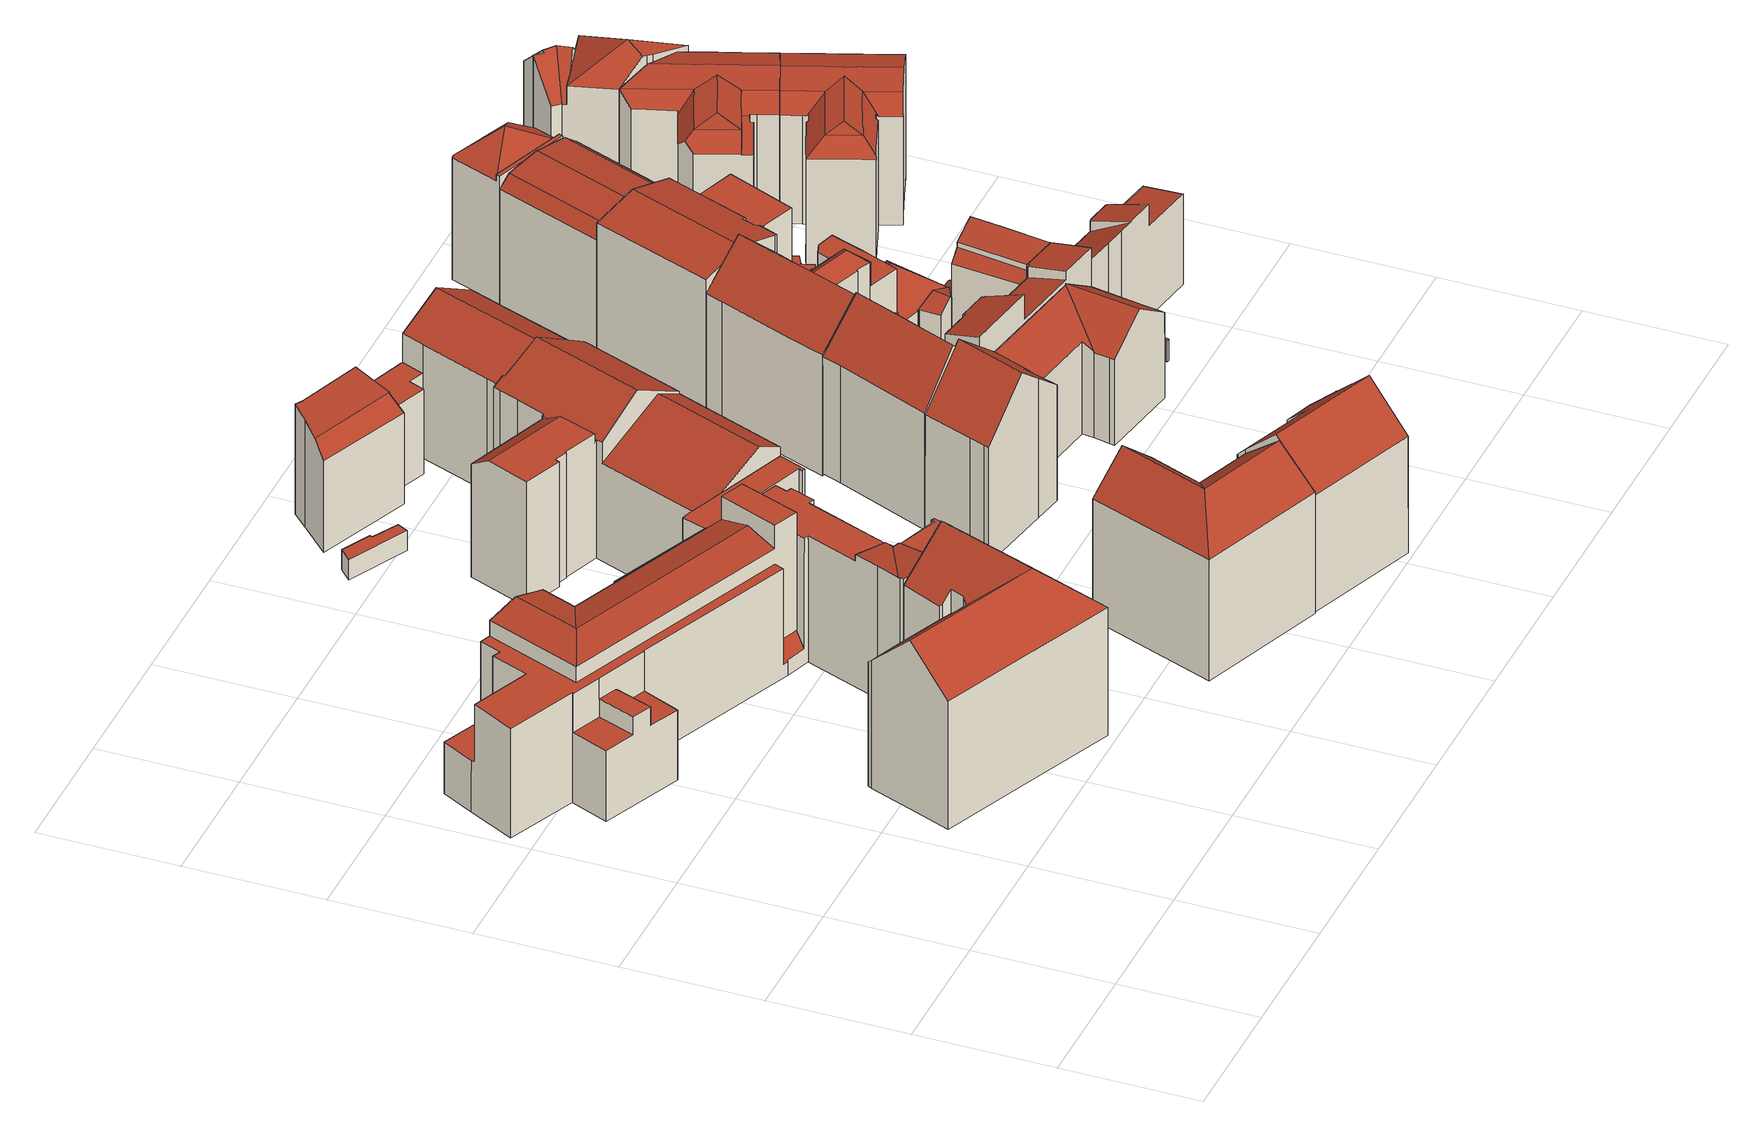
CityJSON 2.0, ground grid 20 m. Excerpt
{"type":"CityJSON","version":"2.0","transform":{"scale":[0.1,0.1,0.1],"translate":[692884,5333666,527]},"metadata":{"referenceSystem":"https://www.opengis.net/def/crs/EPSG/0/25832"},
"CityObjects":{
"building1":{"type":"Building","attributes":{"Gemeindeschluessel":"09162000","HoeheDach":"554.629","HoeheGrund":"528.380","Methode":"2000","NiedrigsteTraufeDesGebaeudes":"547.632","Geometrietyp2DReferenz":"3000","function":"31001_9998","roofType":"3100","measuredHeight":26.25,"storeysAboveGround":5},"geometry":[{"type":"MultiSurface","lod":"2","boundaries":[[[0,1,2,3,4,5]],[[6,7,8,9]],[[10,11,12,13,14,15]],[[16,17,18,19,20,21,22,23]],[[2,24,25,26,27,3]],[[28,29,30,31,11,10,15,32]],[[26,25,33,34]],[[30,35,36,37,38,31]],[[39,40,23,22]],[[9,8,41,42]],[[19,18,37,36]],[[33,25,24,2,1,12,43,16,23,40]],[[34,33,40,39]],[[15,14,44,45,46,32]],[[47,0,5,48,42,41]],[[13,12,1,0,47,41,8,7,49,50,51,44,14]],[[44,51,50,52,45]],[[49,7,6,53,52,50]],[[36,35,30,29,28,32,46,45,52,53,6,9,42,48,5,4,3,27,26,34,39,22,21,20,19]],[[11,31,38,37,18,17,16,43,12]]],"semantics":{"surfaces":[{"type":"WallSurface"},{"type":"RoofSurface"},{"type":"GroundSurface"}],"values":[0,0,1,0,0,0,0,0,0,0,0,1,0,0,0,1,0,0,2,1]}}]},
"building2":{"type":"Building","attributes":{"Gemeindeschluessel":"09162000","HoeheDach":"551.287","HoeheGrund":"528.311","Methode":"2000","NiedrigsteTraufeDesGebaeudes":"530.411","Geometrietyp2DReferenz":"3000","function":"31001_9998","roofType":"3100","measuredHeight":22.98,"storeysAboveGround":6},"geometry":[{"type":"MultiSurface","lod":"2","boundaries":[[[54,55,56,57,58,59,60,61,62,63,64,65,66,67,68,69,70,71,72,73,74,75,76,77,78,79,80,81,82,83,84,85,86,87,88,89,90,91,92,93,94,95,96]],[[97,98,99,100]],[[73,72,101,102,103,104]],[[59,58,105,106,107,108]],[[80,109,110,81]],[[111,112,113,114]],[[115,116,117,118,119,120,121,122,99,98,123]],[[67,66,124,125,126,127]],[[84,83,128,129,130,131]],[[62,132,133,63]],[[134,135,136,137,138,139,140,141,142]],[[78,77,143,144,145,146]],[[90,122,121,91]],[[147,71,70,148,149,150]],[[151,152,153,154,155,156]],[[63,133,157,64]],[[147,150,158,159,160,161,162,163,164,137,165]],[[56,160,159,57]],[[127,126,106,105,166,167,168,169]],[[91,121,120,92]],[[170,165,137,136]],[[171,154,153,172]],[[173,174,175,176]],[[65,177,124,66]],[[178,74,73,104,151,156]],[[114,179,146,145,111]],[[85,180,181,86]],[[95,117,116,96]],[[78,146,179,79]],[[139,182,174,173,140]],[[142,141,183,184]],[[83,82,185,186,128]],[[88,187,188,89]],[[189,153,152,190,191]],[[87,86,181,192,193,194]],[[64,157,177,65]],[[60,195,196,61]],[[176,186,185,183,141]],[[72,71,147,165,170,197]],[[68,169,168,69]],[[145,144,112,111]],[[76,198,143,77]],[[124,177,157,133,132,196,195,108,107,125]],[[139,138,199,182]],[[107,106,126,125]],[[59,108,195,60]],[[114,113,109,80,79,179]],[[94,118,117,95]],[[151,104,103,134,142,184,110,109,113,112,144,143,198,190,152]],[[67,127,169,68]],[[55,161,160,56]],[[61,196,132,62]],[[115,123,200,201,175,174,182,199,164,163]],[[93,119,118,94]],[[197,101,72]],[[155,202,178,156]],[[70,69,168,167,148]],[[130,129,175,201]],[[87,194,187,88]],[[150,149,203,158]],[[82,81,110,184,183,185]],[[193,192,204,98,97]],[[84,131,180,85]],[[57,159,158,203,166,105,58]],[[135,134,103,102]],[[164,199,138,137]],[[175,129,128,186,176]],[[155,154,171,202]],[[75,74,178,202,171,172,205,206]],[[205,189,191,206]],[[76,75,206,191,190,198]],[[101,197,170,136,135,102]],[[98,204,200,123]],[[97,100,188,187,194,193]],[[140,173,176,141]],[[54,162,161,55]],[[92,120,119,93]],[[205,172,153,189]],[[200,204,192,181,180,131,130,201]],[[166,203,149,148,167]],[[90,89,188,100,99,122]],[[54,96,116,115,163,162]]],"semantics":{"surfaces":[{"type":"GroundSurface"},{"type":"WallSurface"},{"type":"RoofSurface"}],"values":[0,1,1,1,1,1,2,1,1,1,1,1,1,1,1,1,2,1,2,1,1,2,2,1,1,2,1,1,1,1,1,1,1,1,1,1,1,2,1,1,1,1,2,2,1,1,1,1,2,1,1,1,1,1,1,2,1,1,1,1,1,1,1,1,1,1,2,1,1,2,1,2,1,2,2,1,1,1,2,2,1,1]}}]},
"building3":{"type":"Building","attributes":{"Gemeindeschluessel":"09162000","HoeheDach":"552.050","HoeheGrund":"528.154","Methode":"2000","NiedrigsteTraufeDesGebaeudes":"546.882","Geometrietyp2DReferenz":"3000","function":"31001_1000","roofType":"3100","measuredHeight":23.9,"storeysAboveGround":5},"geometry":[{"type":"MultiSurface","lod":"2","boundaries":[[[207,208,209,210]],[[211,212,213,214,209,208]],[[211,208,207,215,216]],[[217,213,212,218]],[[215,219,218,216]],[[219,220,221,222]],[[220,210,209,214,221]],[[215,207,210,220,219]],[[219,222,217,218]],[[214,213,217,222,221]],[[218,212,211,216]]],"semantics":{"surfaces":[{"type":"WallSurface"},{"type":"GroundSurface"},{"type":"RoofSurface"}],"values":[0,1,0,0,2,2,0,2,2,0,0]}}]},
"building4":{"type":"Building","attributes":{"Gemeindeschluessel":"09162000","HoeheDach":"531.017","HoeheGrund":"527.929","Methode":"1000","NiedrigsteTraufeDesGebaeudes":"531.017","Geometrietyp2DReferenz":"3000","function":"31001_2000","roofType":"1000","measuredHeight":3.09},"geometry":[{"type":"MultiSurface","lod":"2","boundaries":[[[223,224,225,226]],[[225,224,227,228]],[[229,230,231,232]],[[231,230,223,226]],[[233,228,227,234]],[[229,234,227,224,223,230]],[[232,231,226,225,228,233]],[[229,232,233,234]]],"semantics":{"surfaces":[{"type":"WallSurface"},{"type":"GroundSurface"},{"type":"RoofSurface"}],"values":[0,0,0,0,0,1,2,0]}}]},
"building5":{"type":"Building","attributes":{"Gemeindeschluessel":"09162000","HoeheDach":"551.110","HoeheGrund":"528.048","Methode":"2000","NiedrigsteTraufeDesGebaeudes":"543.232","Geometrietyp2DReferenz":"3000","function":"31001_9998","roofType":"3100","measuredHeight":23.06,"storeysAboveGround":4},"geometry":[{"type":"MultiSurface","lod":"2","boundaries":[[[235,236,237,238]],[[239,240,241,242]],[[243,244,245,246,247,248]],[[249,250,251,252]],[[253,254,255,256,257,258,259]],[[260,261,236,235,262,263]],[[264,265,250,249]],[[250,265,266,267,268,269,270,251]],[[242,241,271,272]],[[273,266,265,264]],[[274,275,240,239]],[[269,276,246,245,270]],[[261,277,278,237,236]],[[279,263,262,259,258,280,271,241,240,275,248,247,276]],[[272,271,280,281]],[[282,256,255,283]],[[278,284,238,237]],[[253,259,262,235,238,284]],[[285,281,280,258,257]],[[279,276,269,268]],[[285,257,256,282]],[[286,267,266,273]],[[243,248,275,274]],[[276,247,246]],[[244,252,251,270,245]],[[277,287,254,253,284,278]],[[283,255,254,287]],[[286,260,263,279,268,267]],[[277,261,260,286,273,264,249,252,244,243,274,239,242,272,281,285,282,283,287]]],"semantics":{"surfaces":[{"type":"RoofSurface"},{"type":"WallSurface"},{"type":"GroundSurface"}],"values":[0,1,1,1,0,1,1,0,1,1,1,0,1,0,1,1,0,1,1,1,1,1,1,1,1,1,1,1,2]}}]},
"building6":{"type":"Building","attributes":{"Gemeindeschluessel":"09162000","HoeheDach":"552.730","HoeheGrund":"528.266","Methode":"2000","NiedrigsteTraufeDesGebaeudes":"542.915","Geometrietyp2DReferenz":"3000","function":"31001_1000","roofType":"3100","measuredHeight":24.46,"storeysAboveGround":5},"geometry":[{"type":"MultiSurface","lod":"2","boundaries":[[[288,289,290,291,292,293,294,295,296]],[[297,298,299,292,291]],[[300,293,292,299]],[[301,302,294,293,300]],[[288,303,304,289]],[[295,305,306,296]],[[307,290,289,304]],[[305,302,301,298,297,307,304,303,306]],[[305,295,294,302]],[[297,291,290,307]],[[301,300,299,298]],[[303,288,296,306]]],"semantics":{"surfaces":[{"type":"RoofSurface"},{"type":"WallSurface"},{"type":"GroundSurface"}],"values":[0,1,0,1,1,1,1,2,1,1,1,1]}}]},
"building7":{"type":"Building","attributes":{"Gemeindeschluessel":"09162000","HoeheDach":"545.035","HoeheGrund":"527.880","Methode":"2000","NiedrigsteTraufeDesGebaeudes":"541.150","Geometrietyp2DReferenz":"3000","function":"31001_9998","roofType":"2100","measuredHeight":17.16,"storeysAboveGround":4},"geometry":[{"type":"MultiSurface","lod":"2","boundaries":[[[308,309,310,311,312,313,314]],[[315,316,317,318]],[[319,320,321,322,315,318,323,324,325,326,327]],[[328,322,321,329]],[[326,310,309,327]],[[318,317,330,323]],[[314,331,332,320,319,308]],[[332,331,333,330,317,316,334]],[[324,312,311,325]],[[325,311,310,326]],[[329,321,320,332]],[[313,333,331,314]],[[308,319,327,309]],[[315,322,328,334,316]],[[328,329,332,334]],[[324,323,330,333,313,312]]],"semantics":{"surfaces":[{"type":"RoofSurface"},{"type":"WallSurface"},{"type":"GroundSurface"}],"values":[0,1,2,1,1,1,1,0,1,1,1,1,1,1,0,1]}}]},
"building8":{"type":"Building","attributes":{"Gemeindeschluessel":"09162000","HoeheDach":"552.790","HoeheGrund":"528.194","Methode":"2000","NiedrigsteTraufeDesGebaeudes":"546.317","Geometrietyp2DReferenz":"3000","function":"31001_1000","roofType":"3100","measuredHeight":24.6,"storeysAboveGround":5},"geometry":[{"type":"MultiSurface","lod":"2","boundaries":[[[335,336,337,338,339]],[[339,338,340,341]],[[342,343,344,345]],[[341,340,346,347]],[[348,349,336,335]],[[347,342,345,348,335,339,341]],[[345,344,349,348]],[[337,350,346,340,338]],[[347,346,350,343,342]],[[336,349,344,343,350,337]]],"semantics":{"surfaces":[{"type":"WallSurface"},{"type":"GroundSurface"},{"type":"RoofSurface"}],"values":[0,0,0,0,0,1,0,2,0,2]}}]},
"building9":{"type":"Building","attributes":{"Gemeindeschluessel":"09162000","HoeheDach":"549.380","HoeheGrund":"527.975","Methode":"2000","NiedrigsteTraufeDesGebaeudes":"545.544","Geometrietyp2DReferenz":"3000","function":"31001_9998","roofType":"3100","measuredHeight":21.41,"storeysAboveGround":5},"geometry":[{"type":"MultiSurface","lod":"2","boundaries":[[[351,352,353,354]],[[272,355,356,357]],[[281,358,355,272]],[[359,360,352,351]],[[361,353,352,360,362,363]],[[364,365,366,367]],[[354,353,361,285]],[[367,366,362,368]],[[367,368,359,351,354,285,281,272,357,369,364]],[[368,362,360,359]],[[363,362,366,365,370,356,355,358]],[[357,356,370,369]],[[369,370,365,364]],[[285,361,363,358,281]]],"semantics":{"surfaces":[{"type":"WallSurface"},{"type":"RoofSurface"},{"type":"GroundSurface"}],"values":[0,0,0,0,1,0,0,0,2,0,1,0,0,0]}}]},
"building10":{"type":"Building","attributes":{"Gemeindeschluessel":"09162000","HoeheDach":"553.010","HoeheGrund":"528.220","Methode":"2000","NiedrigsteTraufeDesGebaeudes":"541.517","Geometrietyp2DReferenz":"3000","function":"31001_9998","roofType":"3100","measuredHeight":24.79,"storeysAboveGround":5},"geometry":[{"type":"MultiSurface","lod":"2","boundaries":[[[371,372,373,374,375]],[[376,377,378,379,380,381]],[[382,383,384,385]],[[371,375,386,387]],[[378,388,389,379]],[[373,390,391,392,393,394,395,396,397,374]],[[398,383,382,399,400]],[[401,395,394,402]],[[388,403,404,399,382,385,405,406,407,408,372,371,387,409,339,335,410,389]],[[405,393,392,406]],[[404,411,400,399]],[[406,392,391,407]],[[409,412,413,339]],[[407,391,390,408]],[[388,378,377,403]],[[335,339,413,397,396]],[[408,390,373,372]],[[414,381,380,410,335,396,395,401]],[[404,403,377,376,411]],[[410,380,379,389]],[[402,384,383,398,414,401]],[[402,394,393,405,385,384]],[[387,386,412,409]],[[374,397,413,412,386,375]],[[376,381,414,398,400,411]]],"semantics":{"surfaces":[{"type":"WallSurface"},{"type":"RoofSurface"},{"type":"GroundSurface"}],"values":[0,1,0,0,0,1,0,0,2,0,0,0,0,0,0,0,0,0,0,0,1,0,0,1,1]}}]},
"building11":{"type":"Building","attributes":{"Gemeindeschluessel":"09162000","HoeheDach":"531.117","HoeheGrund":"528.231","Methode":"2000","NiedrigsteTraufeDesGebaeudes":"530.836","Geometrietyp2DReferenz":"3000","function":"31001_2463","roofType":"1000","measuredHeight":2.89},"geometry":[{"type":"MultiSurface","lod":"2","boundaries":[[[415,416,417,418]],[[419,420,416,415]],[[421,422,417,416,420]],[[423,422,421,424]],[[419,415,418,423,424]],[[424,421,420,419]],[[418,417,422,423]]],"semantics":{"surfaces":[{"type":"WallSurface"},{"type":"RoofSurface"},{"type":"GroundSurface"}],"values":[0,0,1,0,2,0,0]}}]},
"building12":{"type":"Building","attributes":{"Gemeindeschluessel":"09162000","HoeheDach":"552.601","HoeheGrund":"527.770","Methode":"2000","NiedrigsteTraufeDesGebaeudes":"539.740","Geometrietyp2DReferenz":"3000","function":"31001_1000","roofType":"3100","measuredHeight":24.83,"storeysAboveGround":5},"geometry":[{"type":"MultiSurface","lod":"2","boundaries":[[[425,426,427,428,429,430,431]],[[432,433,434,435,436,437,438,439,440,441,442,443,444,445,446,447,448,449,450,451,452,453,454,455,456,457,458,459,460,461,462]],[[460,463,464,461]],[[465,466,467,468,469,470]],[[471,472,473]],[[474,475,463,460,459,458]],[[472,471,476,443,442,441,477]],[[445,444,478,479,480,446]],[[433,432,462,481,482,483]],[[473,472,477,484,485,486,487]],[[479,488,489,490,491,492,493,494,495,480]],[[496,426,425,431,497,498]],[[443,476,478,444]],[[498,497,431,430,484,440,439,438,437]],[[436,496,498,437]],[[486,485,466,465,470,487]],[[452,499,500,453]],[[480,495,494,493,449,448,447,446]],[[467,428,427,501,483,482,481,464,463,475,474,502,503,504,468]],[[502,474,458,457,456,503]],[[449,493,492,450]],[[467,466,429,428]],[[503,456,455,454,505,506,504]],[[433,483,501,434]],[[491,499,452,451,450,492]],[[469,468,504,506]],[[440,484,477,441]],[[461,464,481,462]],[[426,496,436,435,434,501,427]],[[478,476,471,473,487,470,469,506,505,500,499,491,490,489,488,479]],[[484,429,466,485]],[[429,484,430]],[[453,500,505,454]]],"semantics":{"surfaces":[{"type":"WallSurface"},{"type":"GroundSurface"},{"type":"RoofSurface"}],"values":[0,1,0,0,0,0,0,0,0,2,2,2,0,0,0,2,0,0,2,0,0,0,0,0,0,0,0,0,0,2,2,2,0]}}]},
"building13":{"type":"Building","attributes":{"Gemeindeschluessel":"09162000","HoeheDach":"550.240","HoeheGrund":"528.181","Methode":"2000","NiedrigsteTraufeDesGebaeudes":"542.665","Geometrietyp2DReferenz":"3000","function":"31001_1000","roofType":"2100","measuredHeight":22.06,"storeysAboveGround":6},"geometry":[{"type":"MultiSurface","lod":"2","boundaries":[[[507,508,509,510]],[[511,509,508,512,513,514,515,516]],[[335,517,518,348]],[[519,520,521,522,523,524]],[[410,525,526,527,528,529,517,335]],[[527,514,513,528]],[[530,531,520,519,532]],[[518,533,534,348]],[[535,521,520,531]],[[536,522,521,535]],[[537,538,525,410]],[[539,511,516,540,541,542]],[[540,532,519,524,543,541]],[[543,524,523,544]],[[533,545,546,534]],[[507,545,533,518,517,529,512,508]],[[546,545,507,510]],[[543,544,542,541]],[[530,532,538,537]],[[536,539,542,544,523,522]],[[527,526,515,514]],[[513,512,529,528]],[[530,537,410,335,348,534,546,510,509,511,539,536,535,531]],[[540,516,515,526,525,538,532]]],"semantics":{"surfaces":[{"type":"WallSurface"},{"type":"RoofSurface"},{"type":"GroundSurface"}],"values":[0,0,0,1,0,1,0,0,0,0,0,0,0,0,0,1,0,1,0,0,0,0,2,1]}}]},
"building14":{"type":"Building","attributes":{"Gemeindeschluessel":"09162000","HoeheDach":"550.470","HoeheGrund":"527.770","Methode":"2000","NiedrigsteTraufeDesGebaeudes":"546.760","Geometrietyp2DReferenz":"3000","function":"31001_1000","roofType":"3100","measuredHeight":22.7,"storeysAboveGround":5},"geometry":[{"type":"MultiSurface","lod":"2","boundaries":[[[547,548,549,550]],[[551,547,550,552,553,554,555,556,452,557,450,558,559,560,561,562,563,564,565]],[[566,567,568,569,561,560,559,558,570]],[[557,452,571,572,573,450]],[[555,574,575,556]],[[549,548,576,577,578,579,580,569,568,581,582]],[[450,573,570,558]],[[551,576,548,547]],[[552,550,549,582,583,584,553]],[[571,575,574,585,584,583,586,567,566,572]],[[582,581,568,567,586,583]],[[553,584,585,554]],[[564,578,577,565]],[[561,569,580,562]],[[565,577,576,551]],[[579,578,564,563,562,580]],[[556,575,571,452]],[[572,566,570,573]],[[554,585,574,555]]],"semantics":{"surfaces":[{"type":"WallSurface"},{"type":"GroundSurface"},{"type":"RoofSurface"}],"values":[0,1,0,0,0,2,0,0,0,2,0,0,0,0,0,0,0,2,0]}}]},
"building15":{"type":"Building","attributes":{"Gemeindeschluessel":"09162000","HoeheDach":"541.030","HoeheGrund":"528.050","Methode":"2000","NiedrigsteTraufeDesGebaeudes":"529.150","Geometrietyp2DReferenz":"3000","function":"31001_1000","roofType":"3200","measuredHeight":12.98,"storeysAboveGround":2},"geometry":[{"type":"MultiSurface","lod":"2","boundaries":[[[587,588,589,590,591,592,593]],[[594,595,596,597,598,599]],[[595,600,589,588,587,596]],[[601,602,603,604,605]],[[606,607,608,609,610,611,612,600,613]],[[601,614,615,616,617,618,619,620,621,622,623,624,625,626,627,628,629,630,602]],[[589,600,612]],[[631,587,593,632]],[[633,611,610,615,614,601,605]],[[624,598,597,634,635,625]],[[636,632,593,592,628,627,626]],[[629,591,637,630]],[[625,635,636,626]],[[592,591,629,628]],[[635,634,631,632,636]],[[611,633,612]],[[619,618,617,638,608,607,606,620]],[[622,621,620,606,613,594,599,623]],[[589,612,633,605,604,590]],[[638,609,608]],[[590,604,603,637,591]],[[623,599,598,624]],[[634,597,596,587,631]],[[630,637,603,602]],[[613,600,595,594]],[[617,616,615,610,609,638]]],"semantics":{"surfaces":[{"type":"RoofSurface"},{"type":"WallSurface"},{"type":"GroundSurface"}],"values":[0,0,1,1,0,2,1,1,1,1,1,1,1,1,0,1,1,1,0,0,0,1,1,1,0,1]}}]},
"building16":{"type":"Building","attributes":{"Gemeindeschluessel":"09162000","HoeheDach":"531.524","HoeheGrund":"528.064","Methode":"1000","NiedrigsteTraufeDesGebaeudes":"530.825","Geometrietyp2DReferenz":"3000","function":"31001_2000","roofType":"2100","measuredHeight":3.46,"storeysAboveGround":1},"geometry":[{"type":"MultiSurface","lod":"2","boundaries":[[[639,640,641,642,643,644,645]],[[639,645,646,647]],[[647,648,640,639]],[[646,645,644,649]],[[650,642,641,651]],[[648,647,646,649,652,650,651]],[[652,649,644,643]],[[648,651,641,640]],[[652,643,642,650]]],"semantics":{"surfaces":[{"type":"RoofSurface"},{"type":"WallSurface"},{"type":"GroundSurface"}],"values":[0,1,1,1,1,2,1,1,1]}}]},
"building17":{"type":"Building","attributes":{"Gemeindeschluessel":"09162000","HoeheDach":"548.340","HoeheGrund":"527.990","Methode":"2000","NiedrigsteTraufeDesGebaeudes":"546.054","Geometrietyp2DReferenz":"3000","function":"31001_9998","roofType":"3100","measuredHeight":20.35,"storeysAboveGround":5},"geometry":[{"type":"MultiSurface","lod":"2","boundaries":[[[653,654,655,656,657,658]],[[659,660,661,662]],[[657,656,663,664,665,666]],[[662,661,667,668]],[[669,668,667,670]],[[671,672,673,674,675,676,669,670,677,678,679,665,664,663]],[[672,671,663,656,655,654]],[[676,675,674,673,653,658,659,662,668,669]],[[661,660,680,666,665,679,678,677,670,667]],[[658,657,666,680,660,659]],[[672,654,653,673]]],"semantics":{"surfaces":[{"type":"RoofSurface"},{"type":"WallSurface"},{"type":"GroundSurface"}],"values":[0,0,1,0,1,2,1,1,1,0,1]}}]},
"building18":{"type":"Building","attributes":{"Gemeindeschluessel":"09162000","HoeheDach":"532.353","HoeheGrund":"528.192","Methode":"1000","NiedrigsteTraufeDesGebaeudes":"532.353","Geometrietyp2DReferenz":"3000","function":"31001_2000","roofType":"1000","measuredHeight":4.16},"geometry":[{"type":"MultiSurface","lod":"2","boundaries":[[[681,682,683,684,685,686]],[[687,688,689,690,530,531]],[[531,684,683,687]],[[689,681,686,690]],[[530,690,686,685]],[[688,682,681,689]],[[687,683,682,688]],[[530,685,684,531]]],"semantics":{"surfaces":[{"type":"RoofSurface"},{"type":"GroundSurface"},{"type":"WallSurface"}],"values":[0,1,2,2,2,2,2,2]}}]},
"building19":{"type":"Building","attributes":{"Gemeindeschluessel":"09162000","HoeheDach":"545.681","HoeheGrund":"528.181","Methode":"2000","NiedrigsteTraufeDesGebaeudes":"532.987","Geometrietyp2DReferenz":"3000","function":"31001_9998","roofType":"2100","measuredHeight":17.5,"storeysAboveGround":4},"geometry":[{"type":"MultiSurface","lod":"2","boundaries":[[[691,692,693,694,695,696]],[[695,694,697,698]],[[537,699,700,530]],[[701,702,703,704]],[[689,690,705,702,701,706]],[[707,708,699,537]],[[692,688,709,704,703,693]],[[710,711,708,707]],[[704,709,706,701]],[[690,530,700,712,713,705]],[[689,706,709,688]],[[708,711,714,712,700,699]],[[697,694,693,703,702,705,713,715]],[[714,715,713,712]],[[710,716,717,698,697,715,714,711]],[[710,707,537,530,690,689,688,692,691,716]],[[691,696,717,716]],[[717,696,695,698]]],"semantics":{"surfaces":[{"type":"WallSurface"},{"type":"RoofSurface"},{"type":"GroundSurface"}],"values":[0,0,0,0,0,0,0,0,1,0,0,1,1,0,0,2,0,1]}}]},
"building20":{"type":"Building","attributes":{"Gemeindeschluessel":"09162000","HoeheDach":"550.490","HoeheGrund":"528.120","Methode":"2000","NiedrigsteTraufeDesGebaeudes":"546.990","Geometrietyp2DReferenz":"3000","function":"31001_9998","roofType":"3500","measuredHeight":22.37,"storeysAboveGround":6},"geometry":[{"type":"MultiSurface","lod":"2","boundaries":[[[718,719,720,721,722,723,724]],[[725,726,724,723,722,727,728,729,730,731]],[[732,733,734,735,736]],[[733,737,731,730,729,734]],[[738,732,720]],[[739,740,719,718]],[[736,735,728,727,722,721]],[[726,739,718,724]],[[738,737,733,732]],[[720,719,740,738]],[[726,725,731,737,738,740,739]],[[728,735,734,729]],[[732,736,721,720]]],"semantics":{"surfaces":[{"type":"WallSurface"},{"type":"GroundSurface"},{"type":"RoofSurface"}],"values":[0,1,2,0,2,2,0,0,2,0,0,0,2]}}]},
"building21":{"type":"Building","attributes":{"Gemeindeschluessel":"09162000","HoeheDach":"530.591","HoeheGrund":"528.050","Methode":"1000","NiedrigsteTraufeDesGebaeudes":"530.591","Geometrietyp2DReferenz":"3000","function":"31001_2000","roofType":"1000","measuredHeight":2.54},"geometry":[{"type":"MultiSurface","lod":"2","boundaries":[[[741,742,743,744,745,746]],[[746,745,747,748]],[[747,749,750,751,752,748]],[[753,754,755,756,757,758]],[[757,759,760,761,762,758]],[[755,754,743,742]],[[759,757,756,755,742,741,746,748,752,751,760]],[[751,750,761,760]],[[744,743,754,753,758,762,761,750,749,747,745]]],"semantics":{"surfaces":[{"type":"WallSurface"},{"type":"GroundSurface"},{"type":"RoofSurface"}],"values":[0,0,0,0,0,0,1,0,2]}}]},
"building22":{"type":"Building","attributes":{"Gemeindeschluessel":"09162000","HoeheDach":"530.450","HoeheGrund":"528.110","Methode":"2000","NiedrigsteTraufeDesGebaeudes":"530.450","Geometrietyp2DReferenz":"3000","function":"31001_2000","roofType":"1000","measuredHeight":2.34},"geometry":[{"type":"MultiSurface","lod":"2","boundaries":[[[763,764,765,766]],[[765,767,768,766]],[[764,769,767,765]],[[763,770,769,764]],[[768,767,769,770]],[[766,768,770,763]]],"semantics":{"surfaces":[{"type":"GroundSurface"},{"type":"WallSurface"},{"type":"RoofSurface"}],"values":[0,1,1,1,2,1]}}]},
"building23":{"type":"Building","attributes":{"Gemeindeschluessel":"09162000","HoeheDach":"548.200","HoeheGrund":"528.090","Methode":"2000","NiedrigsteTraufeDesGebaeudes":"544.930","Geometrietyp2DReferenz":"3000","function":"31001_1000","roofType":"3100","measuredHeight":20.11,"storeysAboveGround":5},"geometry":[{"type":"MultiSurface","lod":"2","boundaries":[[[771,772,773,774,775,776]],[[777,778,779,780,781,782,783,784,785,786,787,788,789,790,791,792,793,794,795,796,797,798,799,800,801,775,774,773,802,803,804,805]],[[806,807,808,809,810,811,812,813,814,772,771]],[[815,816,776,775,801,800,799,817]],[[788,787,786,818,819,820,821,822,789]],[[823,824,825,826,827,828,829]],[[781,825,824,782]],[[822,830,831,791,790,789]],[[832,833,834,835,836,837,831,830]],[[797,796,795,838,839,840,841,798]],[[780,826,825,781]],[[785,842,818,786]],[[818,842,843,823,829,844,819]],[[845,828,846,847,848,849]],[[798,841,817,799]],[[803,850,851,804]],[[848,847,846,834,833,832]],[[780,779,778,777,805,852,810,809,827,826]],[[831,837,836,835,838,795,794,793,792,791]],[[849,848,832]],[[814,850,803,802,773,772]],[[840,839,838,835,834,853,854,815,817,841]],[[821,820,849,832,830,822]],[[804,851,852,805]],[[854,853,834,846,828,827,809,808,807,806,771,776,816,815]],[[784,783,782,824,823,843]],[[813,812,811,810,852,851,850,814]],[[819,844,829,828,845,849,820]],[[784,843,842,785]]],"semantics":{"surfaces":[{"type":"WallSurface"},{"type":"GroundSurface"},{"type":"RoofSurface"}],"values":[0,1,2,0,0,2,0,0,2,0,0,0,2,2,0,0,2,0,0,2,0,2,2,0,2,0,2,0,0]}}]},
"building24":{"type":"Building","attributes":{"Gemeindeschluessel":"09162000","HoeheDach":"548.070","HoeheGrund":"528.100","Methode":"2000","NiedrigsteTraufeDesGebaeudes":"544.893","Geometrietyp2DReferenz":"3000","function":"31001_1000","roofType":"3100","measuredHeight":19.97,"storeysAboveGround":5},"geometry":[{"type":"MultiSurface","lod":"2","boundaries":[[[855,856,857,858,859,860]],[[860,859,861]],[[862,863,864,865,860,861,866]],[[867,868,869,870,871,872,856,855,860,865]],[[873,874,875,876,877,878,879,810]],[[880,881,882,856,872]],[[883,884,885,886,876,875,874,873,810,887]],[[888,889,890,891,892,893,894,895]],[[826,827,887,810,879,805,777,778,779,780]],[[896,869,868,897]],[[898,891,890,899]],[[900,901,902,897,868,867,865,864]],[[894,893,892,903,904,827,826]],[[866,905,906,907,908,909]],[[873,874,875,876,875,874,873,810]],[[904,903,857,856,882,881,886,885,884,883,887,827]],[[910,911,900,864,863,862,866,909]],[[859,858,857,903,912,861]],[[913,914,915,916,917,877,876,886,881,880]],[[896,918,919,871,870,869]],[[907,906,898,899]],[[920,878,877,917]],[[805,879,878,920]],[[916,915,914,913,921,919,918,896,897,902,901,900,911,910,909,908,907,899,890,889,888,895,780,779,778,777,805,920,917]],[[861,912,903,892,891,898,906,905,866]],[[895,894,826,780]],[[921,913,880,872,871,919]]],"semantics":{"surfaces":[{"type":"RoofSurface"},{"type":"WallSurface"},{"type":"GroundSurface"}],"values":[0,0,0,0,0,0,0,1,1,1,1,1,0,1,1,0,1,0,1,1,1,1,1,2,0,1,1]}}]},
"building25":{"type":"Building","attributes":{"Gemeindeschluessel":"09162000","HoeheDach":"551.150","HoeheGrund":"528.120","Methode":"2000","NiedrigsteTraufeDesGebaeudes":"544.045","Geometrietyp2DReferenz":"3000","function":"31001_9998","roofType":"3500","measuredHeight":23.03,"storeysAboveGround":6},"geometry":[{"type":"MultiSurface","lod":"2","boundaries":[[[922,923,924,925]],[[803,926,927,928,773]],[[929,930,931]],[[924,932,933,934,935,925]],[[936,937,938]],[[939,940,941,942]],[[773,928,943,775]],[[944,945,938,946]],[[947,948,949,931]],[[949,948,950,951,952,953]],[[936,927,926,803,954,955,956,957,951,950,958,937]],[[952,951,957,959,934,933]],[[940,960,953,932,924,923,941]],[[946,938,937,958,948,947,931,930]],[[948,958,950]],[[961,775,943,945,944,799]],[[942,941,923,922]],[[929,931,949,953,960]],[[953,952,933,932]],[[773,775,961,799,962,963,939,942,922,925,935,934,959,957,956,955,954,803]],[[963,962,799,944,946,930,929,960,940,939]],[[943,928,927,926,927,936,938,945]]],"semantics":{"surfaces":[{"type":"WallSurface"},{"type":"RoofSurface"},{"type":"GroundSurface"}],"values":[0,0,0,0,1,0,0,1,0,1,0,0,1,1,0,0,0,1,1,2,0,1]}}]}
},
"vertices":[
[421,370,227],[427,375,221],[435,382,227],[435,382,14],[427,375,14],[421,370,14],[403,401,14],[403,401,207],[407,389,216],[407,389,14],[369,264,213],[499,210,213],[460,298,276],[392,326,276],[255,383,276],[231,321,213],[515,444,276],[518,442,273],[577,418,212],[577,418,14],[518,442,14],[515,444,14],[451,470,14],[451,470,211],[437,387,227],[443,402,227],[443,402,14],[437,387,14],[369,264,14],[499,210,14],[500,210,14],[500,210,212],[231,321,14],[429,408,212],[429,408,14],[549,341,14],[576,414,14],[576,414,212],[549,341,212],[427,412,14],[427,412,209],[402,378,227],[402,378,14],[486,367,276],[279,445,213],[279,445,14],[255,383,14],[410,375,227],[410,375,14],[330,431,207],[282,451,206],[282,451,207],[282,451,14],[330,431,14],
[591,686,13],[599,683,13],[586,647,13],[577,650,13],[526,514,13],[598,487,13],[600,492,13],[605,490,13],[598,471,13],[590,452,13],[579,422,13],[577,418,13],[518,442,13],[451,470,13],[451,471,13],[452,475,13],[467,513,13],[509,624,13],[472,637,13],[230,738,13],[206,682,13],[87,732,13],[110,788,13],[8,831,13],[43,899,13],[68,946,13],[160,907,13],[173,938,13],[199,928,13],[266,900,13],[292,889,13],[279,857,13],[358,824,13],[362,843,13],[501,817,13],[499,807,13],[533,801,13],[561,790,13],[698,738,13],[683,698,13],[678,700,13],[680,705,13],[608,732,13],[513,766,63],[513,766,180],[525,802,180],[525,802,63],[472,637,34],[464,640,34],[464,640,183],[230,738,183],[526,514,211],[535,510,211],[535,510,209],[598,487,209],[160,907,183],[173,938,183],[128,858,93],[128,858,183],[149,912,183],[149,912,93],[597,704,180],[608,732,180],[680,705,180],[678,700,180],[683,698,180],[698,738,180],[561,790,180],[533,801,180],[505,741,180],[518,442,209],[510,446,209],[510,446,220],[451,470,220],[266,900,210],[277,895,207],[277,895,182],[292,889,182],[598,471,209],[590,452,209],[470,654,183],[470,654,59],[507,639,60],[507,639,209],[507,639,243],[470,654,243],[470,654,207],[134,792,207],[134,792,183],[8,831,183],[41,894,183],[41,894,93],[43,899,93],[509,624,209],[467,513,219],[480,548,219],[480,548,209],[229,737,183],[153,768,183],[153,768,151],[181,756,151],[181,756,122],[229,737,122],[579,422,209],[530,527,209],[577,650,209],[586,647,209],[599,683,209],[591,686,209],[597,704,209],[540,727,209],[502,627,209],[526,515,211],[453,478,219],[452,475,220],[451,471,220],[502,627,37],[161,701,151],[132,713,151],[488,698,220],[505,741,207],[257,843,207],[196,817,220],[577,418,209],[206,682,122],[68,946,93],[279,857,182],[358,824,182],[505,741,243],[188,932,207],[188,932,183],[199,928,210],[233,914,220],[501,817,63],[499,807,63],[153,768,123],[109,786,183],[109,786,123],[360,830,182],[360,830,63],[362,843,63],[600,492,209],[605,490,209],[472,637,36],[110,788,183],[540,727,243],[505,741,182],[257,843,182],[161,701,122],[530,527,211],[513,766,182],[132,713,123],[87,732,123],
[894,179,202],[894,179,11],[816,210,11],[816,210,200],[851,66,11],[662,136,11],[733,324,11],[845,288,11],[873,124,250],[851,66,199],[733,324,199],[662,136,199],[739,173,250],[816,211,199],[845,288,199],[789,306,250],
[525,1227,9],[526,1231,9],[526,1231,40],[525,1227,40],[484,1253,9],[484,1253,40],[554,1191,9],[562,1207,9],[562,1207,40],[554,1191,40],[466,1236,40],[466,1236,9],
[623,952,162],[561,790,162],[661,752,215],[723,915,215],[683,1116,10],[683,1116,193],[687,1126,193],[687,1126,10],[656,1045,10],[528,1093,10],[528,1093,186],[654,1046,186],[654,1046,191],[656,1045,193],[549,981,10],[549,981,205],[493,1003,205],[493,1003,10],[760,901,197],[806,1022,197],[816,1048,197],[817,1051,197],[818,1055,197],[747,1091,241],[686,929,241],[626,961,10],[561,790,10],[623,952,194],[626,961,194],[552,987,10],[552,987,205],[571,980,205],[572,981,205],[623,962,205],[643,1017,205],[517,1065,205],[701,1119,204],[701,1119,10],[571,980,10],[673,1088,10],[673,1088,193],[651,1038,191],[698,738,10],[698,738,194],[623,962,191],[700,1116,204],[700,1116,10],[817,1051,10],[816,1048,10],[760,901,194],[818,1055,10],[572,981,10],[806,1022,10],
[1039,180,159],[1025,144,195],[899,192,194],[894,179,208],[875,129,257],[1040,68,257],[1061,121,204],[1063,121,204],[1080,165,159],[894,179,13],[851,66,13],[851,66,194],[1016,5,194],[1016,5,13],[1061,121,13],[1039,180,13],[1025,144,13],[1063,121,13],[1080,165,13],[899,192,13],
[718,1234,141],[727,1257,141],[750,1248,141],[763,1281,141],[761,1282,141],[680,1312,141],[659,1257,141],[555,1332,9],[555,1332,175],[576,1353,180],[576,1353,9],[718,1234,9],[658,1258,9],[648,1233,9],[510,1288,9],[587,1347,9],[761,1282,9],[763,1281,9],[750,1248,9],[727,1257,9],[510,1288,152],[648,1233,150],[587,1347,180],[659,1257,169],[658,1258,169],[680,1312,180],[529,1307,169],
[967,573,12],[967,573,197],[904,583,258],[836,595,193],[836,595,12],[893,733,194],[893,733,12],[1024,721,12],[1024,721,199],[1012,691,199],[1012,691,12],[904,762,193],[904,762,12],[988,628,12],[988,628,197],[967,741,258],
[830,1085,10],[830,1085,186],[821,1063,185],[821,1063,10],[701,1119,186],[702,1122,186],[702,1122,10],[700,1116,186],[886,1236,10],[886,1236,185],[818,1055,185],[824,1259,224],[759,1085,224],[750,1248,10],[750,1248,186],[763,1281,186],[763,1281,10],[824,1259,10],[710,1144,10],[710,1144,186],
[797,492,12],[914,471,12],[914,471,229],[877,478,260],[797,492,192],[1160,430,187],[1220,420,145],[1221,428,145],[1225,452,145],[1238,528,145],[1177,538,187],[1105,471,12],[1105,471,146],[1107,488,155],[1107,488,12],[800,499,192],[800,499,12],[1221,428,12],[1225,452,12],[959,463,192],[960,470,193],[963,493,197],[966,511,200],[980,509,188],[1003,567,188],[967,573,218],[917,581,260],[1104,470,145],[1101,448,12],[1101,448,145],[1003,567,186],[980,509,155],[1220,420,12],[1099,440,12],[966,511,12],[963,493,12],[960,470,12],[959,463,12],[809,523,12],[1238,528,12],[1099,440,145],[809,523,192],[836,595,192],[1176,538,186],
[1105,241,12],[1105,241,41],[1132,234,41],[1132,234,12],[1087,190,12],[1087,190,38],[1260,159,38],[1277,208,41],[1277,208,12],[1260,159,12],
[1071,763,127],[1118,746,127],[1118,746,194],[1071,763,194],[1071,763,231],[1070,763,231],[1070,763,127],[1148,825,8],[1140,803,8],[1133,784,8],[1118,746,8],[1117,744,8],[1070,753,8],[1070,762,8],[1070,763,8],[1070,764,8],[1047,772,8],[1047,771,8],[1029,719,8],[1024,721,8],[964,742,8],[904,762,8],[923,814,8],[939,856,8],[965,924,8],[975,950,8],[1034,929,8],[1098,905,8],[1088,880,8],[1076,850,8],[1078,847,8],[1085,834,8],[1095,831,8],[1104,828,8],[1109,839,8],[1115,853,8],[1130,858,8],[1157,850,8],[1115,853,194],[1130,858,194],[1065,813,231],[1086,805,231],[1086,805,194],[1065,813,194],[1065,813,190],[1024,827,231],[1047,771,192],[1047,771,231],[1008,785,231],[1104,828,194],[1109,839,194],[1029,719,190],[1047,772,232],[1024,721,195],[964,742,256],[904,762,196],[1157,850,194],[1148,825,194],[1140,803,194],[1070,764,231],[1059,791,250],[1016,806,250],[997,812,250],[983,793,256],[991,814,256],[999,836,256],[1034,929,256],[975,950,196],[965,924,196],[939,856,196],[923,814,196],[1117,744,127],[1070,762,127],[1070,753,127],[1098,905,192],[1088,880,192],[1133,784,194],[1095,831,194],[1085,834,194],[1078,847,194],[1076,850,192],[1078,847,190],
[1084,616,207],[1083,611,209],[1083,611,12],[1084,616,12],[1190,593,12],[1084,611,209],[1084,611,176],[1186,594,176],[1186,594,193],[1190,593,193],[967,573,232],[988,628,209],[1248,587,191],[1258,656,191],[1264,704,191],[1254,704,188],[1222,705,179],[1206,594,179],[1238,528,205],[1178,538,205],[1178,538,192],[1076,555,192],[1076,555,232],[1248,587,12],[1258,656,12],[1248,587,192],[1038,620,209],[1038,620,12],[1264,704,12],[1254,704,12],[1239,528,12],[1239,528,205],[1203,705,12],[1190,597,192],[1190,597,159],[1203,705,157],[1206,594,171],[1222,705,171],[1038,624,207],[1038,624,12],
[1138,936,8],[1138,936,198],[1130,951,198],[1130,951,8],[1188,918,8],[1121,954,8],[1116,956,8],[1109,938,8],[1112,931,8],[1102,904,8],[1038,927,8],[1040,1126,8],[1104,1102,8],[1167,1077,8],[1168,1077,8],[1162,1056,8],[1162,1055,8],[1170,1039,8],[1229,1018,8],[1104,1102,235],[1167,1077,217],[1167,1077,198],[1168,1077,198],[1040,1126,217],[1098,905,218],[1038,927,235],[975,950,217],[1112,931,217],[1102,904,217],[1188,918,198],[1229,1018,198],[1170,1039,198],[1162,1055,198],[1162,1056,198],[1159,1056,198],[1121,954,198],[1121,954,217],[1116,956,218],[1109,938,218],[1159,1056,217],
[1175,740,92],[1206,731,92],[1238,722,92],[1198,786,140],[1140,803,140],[1133,784,121],[1122,756,92],[1199,705,108],[1206,731,108],[1175,740,94],[1175,738,94],[1175,738,95],[1172,707,97],[1238,722,94],[1241,734,10],[1264,818,10],[1264,818,92],[1264,818,93],[1241,734,93],[1203,705,107],[1233,704,107],[1234,704,107],[1260,730,88],[1261,733,85],[1242,734,85],[1239,725,92],[1200,705,107],[1242,734,10],[1261,733,10],[1260,730,10],[1254,704,10],[1234,704,10],[1233,704,10],[1203,705,10],[1200,705,10],[1199,705,10],[1172,707,10],[1175,738,10],[1134,741,10],[1117,744,10],[1122,756,10],[1133,784,10],[1140,803,10],[1157,850,10],[1175,740,21],[1122,756,21],[1242,734,92],[1175,738,21],[1134,741,21],[1117,744,21],[1157,850,92],[1254,704,86],
[1280,521,38],[1270,464,38],[1281,452,41],[1297,450,44],[1296,447,44],[1299,446,45],[1311,516,45],[1311,516,11],[1280,521,11],[1270,464,11],[1299,446,11],[1297,450,11],[1281,452,11],[1296,447,11],
[1168,1077,195],[1174,1075,191],[1233,1232,191],[1233,1233,191],[1216,1239,206],[1156,1082,206],[1106,1101,213],[1166,1258,213],[1116,1276,206],[1057,1120,206],[1233,1233,10],[1216,1239,10],[1212,1241,10],[1212,1241,207],[1099,1282,191],[1040,1126,191],[1040,1126,10],[1099,1282,10],[1233,1232,10],[1174,1075,10],[1168,1077,10],[1156,1082,10],[1106,1101,10],[1057,1120,10],[1116,1276,10],[1166,1258,10],[1174,1255,10],[1174,1255,212],
[1350,593,54],[1387,587,54],[1395,634,54],[1258,656,54],[1248,587,54],[1347,571,54],[1395,634,12],[1387,587,12],[1350,593,12],[1347,571,12],
[1470,549,12],[1384,565,12],[1384,565,167],[1386,564,167],[1386,564,144],[1470,549,144],[1378,505,187],[1378,505,153],[1239,528,187],[1248,587,151],[1347,572,68],[1347,572,167],[1384,566,167],[1384,566,68],[1347,571,167],[1350,593,60],[1280,521,12],[1280,521,186],[1387,587,60],[1311,516,12],[1311,516,186],[1343,571,151],[1343,571,167],[1334,512,186],[1334,512,187],[1461,491,12],[1461,491,153],
[1099,1282,210],[1102,1288,210],[1102,1288,200],[1128,1359,200],[1128,1359,11],[1102,1288,11],[1099,1282,11],[1214,1247,11],[1212,1241,11],[1131,1359,11],[1151,1353,11],[1191,1319,11],[1200,1311,11],[1229,1286,11],[1172,1304,235],[1200,1311,221],[1191,1319,217],[1151,1353,200],[1131,1359,202],[1229,1286,200],[1214,1247,200],[1212,1241,210],[1214,1247,210],
[1263,934,10],[1269,917,10],[1269,917,36],[1263,934,36],[1253,960,36],[1253,960,10],[1280,971,36],[1280,971,10],[1283,972,36],[1298,978,36],[1298,978,10],[1283,972,10],[1292,946,36],[1297,929,36],[1297,929,10],[1292,946,10],[1291,947,10],[1291,947,36],[1292,947,10],[1307,955,10],[1307,955,36],[1292,947,36],
[1275,1180,11],[1288,1213,11],[1310,1205,11],[1297,1172,11],[1310,1205,35],[1297,1172,35],[1288,1213,35],[1275,1180,35],
[1398,1198,212],[1406,1195,210],[1406,1195,11],[1398,1198,11],[1396,1199,11],[1396,1199,212],[1495,1057,11],[1457,1041,11],[1418,1026,11],[1397,1018,11],[1387,1045,11],[1384,1054,11],[1383,1054,11],[1370,1048,11],[1371,1043,11],[1303,1016,11],[1298,1031,11],[1277,1087,11],[1277,1088,11],[1284,1102,11],[1290,1114,11],[1291,1115,11],[1351,1139,11],[1352,1139,11],[1354,1140,11],[1354,1141,11],[1341,1178,11],[1334,1196,11],[1346,1217,11],[1347,1217,11],[1394,1200,11],[1449,1179,11],[1470,1172,11],[1501,1090,11],[1511,1063,11],[1418,1144,212],[1429,1116,212],[1439,1088,212],[1457,1041,212],[1495,1057,202],[1478,1103,202],[1468,1131,202],[1457,1159,202],[1449,1179,202],[1347,1217,202],[1394,1200,211],[1346,1217,202],[1303,1016,179],[1298,1031,179],[1298,1031,180],[1277,1087,180],[1277,1088,180],[1383,1054,179],[1384,1054,180],[1387,1045,180],[1397,1018,180],[1418,1026,202],[1401,1072,202],[1379,1064,179],[1284,1102,191],[1290,1114,180],[1298,1096,202],[1358,1120,202],[1380,1128,202],[1352,1139,180],[1351,1139,180],[1291,1115,180],[1354,1140,182],[1354,1141,182],[1341,1178,183],[1334,1196,183],[1371,1043,179],[1370,1048,179],[1319,1039,179],[1379,1064,202],[1413,1110,208],[1390,1100,208],[1336,1079,208],[1319,1039,202],[1470,1172,188],[1501,1090,188],[1511,1063,188],[1372,1149,202],[1358,1186,202],
[1433,919,202],[1455,927,202],[1471,959,208],[1446,949,208],[1378,922,208],[1365,891,202],[1348,936,202],[1330,928,179],[1346,884,179],[1352,868,179],[1355,869,183],[1321,951,179],[1371,875,182],[1432,897,180],[1431,900,183],[1439,903,183],[1440,903,183],[1441,900,180],[1516,1003,202],[1524,980,202],[1532,958,202],[1551,907,202],[1567,913,187],[1521,1036,187],[1511,1063,187],[1452,871,180],[1473,879,202],[1462,908,202],[1477,987,211],[1485,965,211],[1494,943,211],[1512,893,211],[1457,1041,211],[1408,987,11],[1408,986,11],[1409,983,11],[1409,983,182],[1408,986,179],[1408,987,179],[1407,990,179],[1407,990,11],[1431,900,11],[1432,897,11],[1397,978,182],[1397,978,11],[1352,868,11],[1355,869,11],[1371,875,11],[1438,972,202],[1429,995,202],[1339,959,179],[1395,981,179],[1395,981,11],[1339,959,11],[1321,951,11],[1330,928,11],[1346,884,11],[1416,963,202],[1452,871,11],[1473,879,11],[1512,893,11],[1551,907,11],[1567,913,11],[1439,903,11],[1440,903,11],[1521,1036,11],[1441,900,11],
[1351,1337,11],[1351,1337,220],[1362,1327,219],[1362,1327,11],[1470,1172,199],[1470,1172,200],[1406,1195,222],[1330,1283,171],[1330,1283,200],[1361,1290,200],[1364,1329,221],[1399,1369,171],[1399,1369,11],[1364,1329,11],[1470,1173,200],[1439,1309,200],[1400,1227,241],[1328,1289,11],[1328,1289,171],[1317,1299,172],[1317,1299,11],[1396,1199,226],[1346,1217,201],[1388,1202,229],[1330,1282,200],[1384,1296,200],[1408,1302,200],[1384,1296,221],[1439,1310,170],[1432,1339,170],[1428,1343,174],[1380,1317,221],[1470,1173,11],[1439,1309,11],[1439,1310,11],[1432,1339,11],[1439,1310,200],[1428,1343,11],[1328,1289,170],[1388,1202,11],[1330,1282,11],[1330,1283,11]
]}
